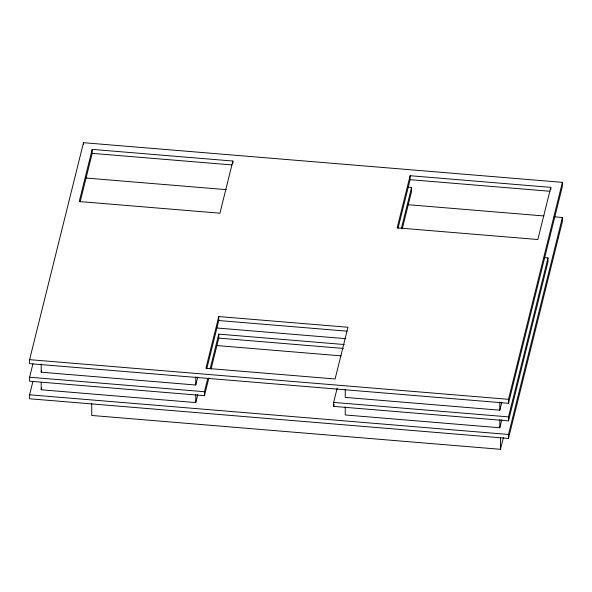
<?xml version="1.0" encoding="UTF-8"?>
<svg xmlns="http://www.w3.org/2000/svg" width="592" height="592" viewBox="0 0 592 592"><rect width="100%" height="100%" fill="white"/><g stroke="black" fill="none" stroke-linecap="round" stroke-linejoin="round"><path stroke-width="0.89" d="M29.6 359.662L83.502 142.694L562.4 182.351L562.4 186.325L508.498 403.293L29.6 363.636L29.6 359.662L508.498 399.319L562.4 182.351M208.858 377.97L204.455 395.685L29.6 381.204L29.6 377.23L32.93 363.836M554.112 216.798L562.4 217.486L562.4 221.46L508.498 438.435L29.6 398.771L29.6 394.797L32.945 381.352M92.189 149.384L79.232 201.546L219.928 213.194L232.885 161.039L92.189 149.384L92.189 153.358L80.112 201.983M197.75 377.045L195.767 385.015L41.196 372.213L41.64 370.429M197.75 394.612L195.767 402.582L41.196 389.788L41.64 387.997M218.759 316.565L205.912 368.291L335.094 378.984L347.948 327.265L218.759 316.565L218.759 320.538L206.793 368.698M204.455 395.685L204.455 391.712L207.755 378.421M210.175 368.683L218.759 334.132L344.278 344.529M211.055 369.112L218.759 338.106L218.759 334.132M544.307 257.624L547.985 257.934L547.985 261.908L508.498 420.86L333.644 406.386L333.644 402.412L337.166 388.234M333.644 406.386L334.08 404.61M410.108 175.713L397.151 227.868L537.847 239.523L550.804 187.361L410.108 175.713L410.108 179.687L398.031 228.312M401.369 228.482L411.566 187.427L407.888 187.124M402.249 228.889L411.566 191.401L411.566 187.427M345.24 389.24L345.24 397.395L499.811 410.197L501.801 402.16M345.24 406.808L345.24 414.962L499.811 427.764L501.801 419.728M91.738 403.655L91.738 415.466L500.469 449.306L503.355 437.695M508.498 420.86L508.498 416.886L547.985 257.934M508.498 438.435L508.498 434.461L562.4 217.486M92.189 153.358L231.968 164.931M410.108 179.687L549.887 191.26M85.344 177.977L226.255 189.647M407.681 204.677L543.981 215.962M218.759 320.538L347.03 331.165M216.487 327.968L345.787 338.676M218.759 338.106L343.367 348.429M216.487 345.543L341.199 355.866M29.6 377.23L204.455 391.712M333.644 402.412L508.498 416.886M29.6 394.797L508.498 434.461M550.804 187.361L550.804 189.751M508.498 399.319L508.498 403.293M500.469 437.503L500.469 449.306M499.811 402.035L499.811 410.197M499.811 419.602L499.811 427.764M232.885 161.039L232.885 163.422M195.767 376.86L195.767 385.015M195.767 394.427L195.767 402.582M83.502 142.694L83.502 144.278M41.196 364.058L41.196 372.213M41.196 382.536L41.196 389.788"/></g></svg>
